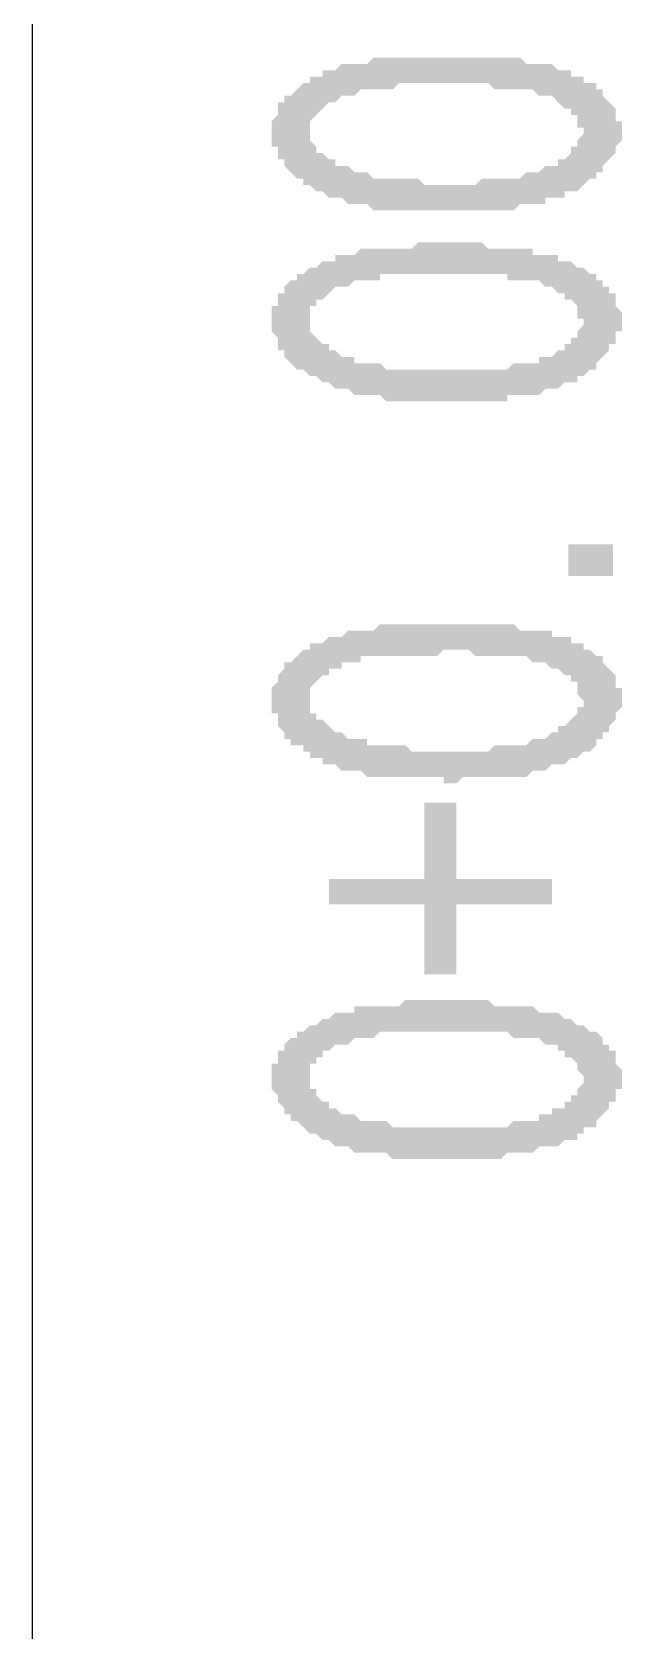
# Model space of a CAD drawing. Header units: millimetres. Extents: x 6156 to 7119, y 3162 to 3647.
# Drawn here: x 6674.24 to 6680.12, y 3443.89 to 3459.91 of the extents above; entities that cross this region are included whole.
import ezdxf

# ---------------------------------------------------------------- set-up
doc = ezdxf.new("R2010")
doc.units = ezdxf.units.MM
doc.layers.add('图层1', color=7, linetype='Continuous')

msp = doc.modelspace()

# ---------------------------------------------------------------- hatches: boundary and pattern name
at = {"layer": '图层1', "transparency": 33554559}
h = msp.add_hatch(color=256, dxfattribs=at)
h.paths.add_polyline_path([(6678.152, 3458.132), (6678.088, 3458.132), (6678.025, 3458.132), (6677.961, 3458.132), (6677.898, 3458.132), (6677.898, 3458.132), (6677.834, 3458.132), (6677.771, 3458.132), (6677.707, 3458.132), (6677.644, 3458.132), (6677.644, 3458.132), (6677.58, 3458.195), (6677.517, 3458.195), (6677.517, 3458.195), (6677.453, 3458.195), (6677.39, 3458.195), (6677.39, 3458.195), (6677.326, 3458.259), (6677.263, 3458.259), (6677.263, 3458.259), (6677.199, 3458.259), (6677.136, 3458.322), (6677.136, 3458.322), (6677.072, 3458.322), (6677.009, 3458.386), (6677.009, 3458.386), (6676.945, 3458.386), (6676.945, 3458.449), (6676.882, 3458.449), (6676.818, 3458.513), (6676.818, 3458.513), (6676.818, 3458.513), (6676.755, 3458.576), (6676.755, 3458.576), (6676.755, 3458.64), (6676.691, 3458.64), (6676.691, 3458.703), (6676.691, 3458.703), (6676.691, 3458.767), (6676.628, 3458.767), (6676.628, 3458.83), (6676.628, 3458.894), (6676.628, 3458.894), (6676.628, 3458.957), (6676.628, 3458.957), (6676.628, 3459.021), (6676.628, 3459.021), (6676.691, 3459.084), (6676.691, 3459.084), (6676.691, 3459.148), (6676.691, 3459.211), (6676.755, 3459.211), (6676.755, 3459.275), (6676.755, 3459.275), (6676.818, 3459.275), (6676.882, 3459.338), (6676.882, 3459.338), (6676.945, 3459.402), (6676.945, 3459.402), (6677.009, 3459.402), (6677.009, 3459.465), (6677.072, 3459.465), (6677.136, 3459.465), (6677.136, 3459.529), (6677.199, 3459.529), (6677.263, 3459.529), (6677.263, 3459.529), (6677.326, 3459.592), (6677.39, 3459.592), (6677.453, 3459.592), (6677.453, 3459.592), (6677.517, 3459.592), (6677.58, 3459.592), (6677.644, 3459.656), (6677.644, 3459.656), (6677.707, 3459.656), (6677.707, 3459.656), (6677.771, 3459.656), (6677.834, 3459.656), (6677.898, 3459.656), (6677.898, 3459.656), (6677.961, 3459.656), (6678.025, 3459.656), (6678.088, 3459.656), (6678.088, 3459.656), (6678.152, 3459.656), (6678.215, 3459.656), (6678.279, 3459.656), (6678.342, 3459.656), (6678.342, 3459.656), (6678.406, 3459.656), (6678.469, 3459.656), (6678.533, 3459.656), (6678.596, 3459.656), (6678.596, 3459.656), (6678.66, 3459.656), (6678.723, 3459.656), (6678.787, 3459.656), (6678.85, 3459.656), (6678.914, 3459.656), (6678.977, 3459.656), (6679.041, 3459.656), (6679.041, 3459.656), (6679.104, 3459.656), (6679.168, 3459.592), (6679.231, 3459.592), (6679.231, 3459.592), (6679.295, 3459.592), (6679.358, 3459.592), (6679.422, 3459.592), (6679.422, 3459.592), (6679.485, 3459.529), (6679.485, 3459.529), (6679.549, 3459.529), (6679.612, 3459.529), (6679.612, 3459.465), (6679.676, 3459.465), (6679.739, 3459.465), (6679.739, 3459.402), (6679.803, 3459.402), (6679.866, 3459.402), (6679.866, 3459.338), (6679.93, 3459.338), (6679.93, 3459.275), (6679.93, 3459.275), (6679.993, 3459.211), (6679.993, 3459.211), (6680.057, 3459.148), (6680.057, 3459.148), (6680.057, 3459.084), (6680.057, 3459.084), (6680.057, 3459.021), (6680.12, 3459.021), (6680.12, 3458.957), (6680.12, 3458.957), (6680.12, 3458.894), (6680.12, 3458.894), (6680.12, 3458.83), (6680.057, 3458.767), (6680.057, 3458.767), (6680.057, 3458.703), (6680.057, 3458.703), (6679.993, 3458.64), (6679.993, 3458.64), (6679.993, 3458.64), (6679.93, 3458.576), (6679.93, 3458.513), (6679.866, 3458.513), (6679.866, 3458.449), (6679.866, 3458.449), (6679.803, 3458.449), (6679.739, 3458.386), (6679.739, 3458.386), (6679.676, 3458.322), (6679.676, 3458.322), (6679.612, 3458.322), (6679.549, 3458.322), (6679.549, 3458.322), (6679.549, 3458.259), (6679.485, 3458.259), (6679.422, 3458.259), (6679.358, 3458.259), (6679.358, 3458.195), (6679.295, 3458.195), (6679.231, 3458.195), (6679.231, 3458.195), (6679.168, 3458.195), (6679.104, 3458.195), (6679.041, 3458.132), (6678.977, 3458.132), (6678.977, 3458.132), (6678.914, 3458.132), (6678.914, 3458.132), (6678.85, 3458.132), (6678.85, 3458.132), (6678.787, 3458.132), (6678.723, 3458.132), (6678.66, 3458.132), (6678.66, 3458.132), (6678.596, 3458.132), (6678.533, 3458.132), (6678.469, 3458.132), (6678.406, 3458.132), (6678.342, 3458.132), (6678.342, 3458.132), (6678.279, 3458.132), (6678.215, 3458.132), (6678.152, 3458.132)], flags=0)
h.paths.add_polyline_path([(6678.025, 3458.449), (6678.088, 3458.449), (6678.152, 3458.386), (6678.215, 3458.386), (6678.279, 3458.386), (6678.342, 3458.386), (6678.342, 3458.386), (6678.406, 3458.386), (6678.469, 3458.386), (6678.533, 3458.386), (6678.596, 3458.386), (6678.596, 3458.386), (6678.66, 3458.386), (6678.723, 3458.449), (6678.787, 3458.449), (6678.787, 3458.449), (6678.85, 3458.449), (6678.914, 3458.449), (6678.914, 3458.449), (6678.977, 3458.449), (6678.977, 3458.449), (6679.041, 3458.449), (6679.104, 3458.449), (6679.168, 3458.513), (6679.231, 3458.513), (6679.295, 3458.513), (6679.295, 3458.513), (6679.358, 3458.576), (6679.422, 3458.576), (6679.422, 3458.576), (6679.485, 3458.576), (6679.485, 3458.64), (6679.549, 3458.64), (6679.549, 3458.64), (6679.612, 3458.703), (6679.612, 3458.703), (6679.612, 3458.767), (6679.676, 3458.767), (6679.676, 3458.83), (6679.676, 3458.83), (6679.739, 3458.894), (6679.739, 3458.894), (6679.739, 3458.957), (6679.676, 3458.957), (6679.676, 3459.021), (6679.676, 3459.021), (6679.676, 3459.021), (6679.676, 3459.084), (6679.612, 3459.084), (6679.612, 3459.148), (6679.549, 3459.148), (6679.549, 3459.148), (6679.485, 3459.211), (6679.485, 3459.211), (6679.422, 3459.275), (6679.358, 3459.275), (6679.358, 3459.275), (6679.295, 3459.275), (6679.231, 3459.338), (6679.168, 3459.338), (6679.168, 3459.338), (6679.104, 3459.338), (6679.041, 3459.338), (6678.977, 3459.338), (6678.977, 3459.338), (6678.914, 3459.338), (6678.85, 3459.338), (6678.787, 3459.402), (6678.787, 3459.402), (6678.723, 3459.402), (6678.66, 3459.402), (6678.596, 3459.402), (6678.533, 3459.402), (6678.533, 3459.402), (6678.469, 3459.402), (6678.406, 3459.402), (6678.342, 3459.402), (6678.342, 3459.402), (6678.279, 3459.402), (6678.215, 3459.402), (6678.152, 3459.402), (6678.088, 3459.402), (6678.088, 3459.402), (6678.025, 3459.402), (6677.961, 3459.402), (6677.898, 3459.402), (6677.898, 3459.402), (6677.834, 3459.338), (6677.771, 3459.338), (6677.707, 3459.338), (6677.707, 3459.338), (6677.644, 3459.338), (6677.58, 3459.338), (6677.517, 3459.338), (6677.517, 3459.338), (6677.453, 3459.275), (6677.39, 3459.275), (6677.326, 3459.275), (6677.326, 3459.275), (6677.263, 3459.211), (6677.263, 3459.211), (6677.199, 3459.211), (6677.199, 3459.211), (6677.136, 3459.148), (6677.136, 3459.148), (6677.072, 3459.084), (6677.072, 3459.084), (6677.009, 3459.021), (6677.009, 3459.021), (6677.009, 3458.957), (6677.009, 3458.957), (6677.009, 3458.957), (6677.009, 3458.894), (6677.009, 3458.894), (6677.009, 3458.83), (6677.009, 3458.83), (6677.072, 3458.767), (6677.072, 3458.767), (6677.072, 3458.703), (6677.136, 3458.703), (6677.199, 3458.64), (6677.199, 3458.64), (6677.263, 3458.64), (6677.263, 3458.576), (6677.326, 3458.576), (6677.326, 3458.576), (6677.39, 3458.576), (6677.453, 3458.513), (6677.453, 3458.513), (6677.517, 3458.513), (6677.58, 3458.513), (6677.58, 3458.513), (6677.644, 3458.449), (6677.707, 3458.449), (6677.771, 3458.449), (6677.834, 3458.449), (6677.834, 3458.449), (6677.898, 3458.449), (6677.961, 3458.449), (6678.025, 3458.449)], flags=0)
h = msp.add_hatch(color=256, dxfattribs=at)
h.paths.add_polyline_path([(6678.152, 3456.227), (6678.088, 3456.227), (6678.025, 3456.227), (6677.961, 3456.227), (6677.898, 3456.227), (6677.898, 3456.227), (6677.834, 3456.227), (6677.771, 3456.227), (6677.707, 3456.29), (6677.644, 3456.29), (6677.644, 3456.29), (6677.58, 3456.29), (6677.517, 3456.29), (6677.517, 3456.29), (6677.453, 3456.29), (6677.39, 3456.354), (6677.39, 3456.354), (6677.326, 3456.354), (6677.263, 3456.354), (6677.263, 3456.354), (6677.199, 3456.417), (6677.136, 3456.417), (6677.136, 3456.417), (6677.072, 3456.481), (6677.009, 3456.481), (6677.009, 3456.481), (6676.945, 3456.544), (6676.945, 3456.544), (6676.882, 3456.544), (6676.818, 3456.608), (6676.818, 3456.608), (6676.818, 3456.608), (6676.755, 3456.671), (6676.755, 3456.671), (6676.755, 3456.735), (6676.691, 3456.735), (6676.691, 3456.798), (6676.691, 3456.798), (6676.691, 3456.862), (6676.628, 3456.925), (6676.628, 3456.925), (6676.628, 3456.989), (6676.628, 3456.989), (6676.628, 3457.052), (6676.628, 3457.116), (6676.628, 3457.116), (6676.628, 3457.179), (6676.691, 3457.179), (6676.691, 3457.243), (6676.691, 3457.243), (6676.691, 3457.306), (6676.755, 3457.306), (6676.755, 3457.37), (6676.755, 3457.37), (6676.818, 3457.433), (6676.882, 3457.433), (6676.882, 3457.497), (6676.945, 3457.497), (6676.945, 3457.497), (6677.009, 3457.56), (6677.009, 3457.56), (6677.072, 3457.56), (6677.136, 3457.624), (6677.136, 3457.624), (6677.199, 3457.624), (6677.263, 3457.624), (6677.263, 3457.687), (6677.326, 3457.687), (6677.39, 3457.687), (6677.453, 3457.687), (6677.453, 3457.687), (6677.517, 3457.751), (6677.58, 3457.751), (6677.644, 3457.751), (6677.644, 3457.751), (6677.707, 3457.751), (6677.707, 3457.751), (6677.771, 3457.751), (6677.834, 3457.751), (6677.898, 3457.751), (6677.898, 3457.751), (6677.961, 3457.751), (6678.025, 3457.751), (6678.088, 3457.814), (6678.088, 3457.814), (6678.152, 3457.814), (6678.215, 3457.814), (6678.279, 3457.814), (6678.342, 3457.814), (6678.342, 3457.814), (6678.406, 3457.814), (6678.469, 3457.814), (6678.533, 3457.814), (6678.596, 3457.814), (6678.596, 3457.814), (6678.66, 3457.814), (6678.723, 3457.814), (6678.787, 3457.751), (6678.85, 3457.751), (6678.914, 3457.751), (6678.977, 3457.751), (6679.041, 3457.751), (6679.041, 3457.751), (6679.104, 3457.751), (6679.168, 3457.751), (6679.231, 3457.751), (6679.231, 3457.687), (6679.295, 3457.687), (6679.358, 3457.687), (6679.422, 3457.687), (6679.422, 3457.687), (6679.485, 3457.687), (6679.485, 3457.624), (6679.549, 3457.624), (6679.612, 3457.624), (6679.612, 3457.624), (6679.676, 3457.56), (6679.739, 3457.56), (6679.739, 3457.56), (6679.803, 3457.497), (6679.866, 3457.497), (6679.866, 3457.433), (6679.93, 3457.433), (6679.93, 3457.433), (6679.93, 3457.37), (6679.993, 3457.37), (6679.993, 3457.306), (6680.057, 3457.306), (6680.057, 3457.243), (6680.057, 3457.243), (6680.057, 3457.179), (6680.057, 3457.179), (6680.12, 3457.116), (6680.12, 3457.052), (6680.12, 3457.052), (6680.12, 3456.989), (6680.12, 3456.989), (6680.12, 3456.925), (6680.057, 3456.925), (6680.057, 3456.862), (6680.057, 3456.862), (6680.057, 3456.798), (6679.993, 3456.798), (6679.993, 3456.735), (6679.993, 3456.735), (6679.93, 3456.671), (6679.93, 3456.671), (6679.866, 3456.608), (6679.866, 3456.608), (6679.866, 3456.544), (6679.803, 3456.544), (6679.739, 3456.481), (6679.739, 3456.481), (6679.676, 3456.481), (6679.676, 3456.417), (6679.612, 3456.417), (6679.549, 3456.417), (6679.549, 3456.417), (6679.549, 3456.417), (6679.485, 3456.354), (6679.422, 3456.354), (6679.358, 3456.354), (6679.358, 3456.354), (6679.295, 3456.29), (6679.231, 3456.29), (6679.231, 3456.29), (6679.168, 3456.29), (6679.104, 3456.29), (6679.041, 3456.29), (6678.977, 3456.29), (6678.977, 3456.227), (6678.914, 3456.227), (6678.914, 3456.227), (6678.85, 3456.227), (6678.85, 3456.227), (6678.787, 3456.227), (6678.723, 3456.227), (6678.66, 3456.227), (6678.66, 3456.227), (6678.596, 3456.227), (6678.533, 3456.227), (6678.469, 3456.227), (6678.406, 3456.227), (6678.342, 3456.227), (6678.342, 3456.227), (6678.279, 3456.227), (6678.215, 3456.227), (6678.152, 3456.227)], flags=0)
h.paths.add_polyline_path([(6678.025, 3456.544), (6678.088, 3456.544), (6678.152, 3456.544), (6678.215, 3456.544), (6678.279, 3456.544), (6678.342, 3456.544), (6678.342, 3456.544), (6678.406, 3456.544), (6678.469, 3456.544), (6678.533, 3456.544), (6678.596, 3456.544), (6678.596, 3456.544), (6678.66, 3456.544), (6678.723, 3456.544), (6678.787, 3456.544), (6678.787, 3456.544), (6678.85, 3456.544), (6678.914, 3456.544), (6678.914, 3456.544), (6678.977, 3456.544), (6678.977, 3456.544), (6679.041, 3456.608), (6679.104, 3456.608), (6679.168, 3456.608), (6679.231, 3456.608), (6679.295, 3456.608), (6679.295, 3456.671), (6679.358, 3456.671), (6679.422, 3456.671), (6679.422, 3456.671), (6679.485, 3456.735), (6679.485, 3456.735), (6679.549, 3456.735), (6679.549, 3456.798), (6679.612, 3456.798), (6679.612, 3456.798), (6679.612, 3456.862), (6679.676, 3456.862), (6679.676, 3456.925), (6679.676, 3456.925), (6679.739, 3456.989), (6679.739, 3456.989), (6679.739, 3457.052), (6679.676, 3457.052), (6679.676, 3457.116), (6679.676, 3457.179), (6679.676, 3457.179), (6679.676, 3457.179), (6679.612, 3457.243), (6679.612, 3457.243), (6679.549, 3457.243), (6679.549, 3457.306), (6679.485, 3457.306), (6679.485, 3457.306), (6679.422, 3457.37), (6679.358, 3457.37), (6679.358, 3457.37), (6679.295, 3457.433), (6679.231, 3457.433), (6679.168, 3457.433), (6679.168, 3457.433), (6679.104, 3457.433), (6679.041, 3457.433), (6678.977, 3457.433), (6678.977, 3457.497), (6678.914, 3457.497), (6678.85, 3457.497), (6678.787, 3457.497), (6678.787, 3457.497), (6678.723, 3457.497), (6678.66, 3457.497), (6678.596, 3457.497), (6678.533, 3457.497), (6678.533, 3457.497), (6678.469, 3457.497), (6678.406, 3457.497), (6678.342, 3457.497), (6678.342, 3457.497), (6678.279, 3457.497), (6678.215, 3457.497), (6678.152, 3457.497), (6678.088, 3457.497), (6678.088, 3457.497), (6678.025, 3457.497), (6677.961, 3457.497), (6677.898, 3457.497), (6677.898, 3457.497), (6677.834, 3457.497), (6677.771, 3457.497), (6677.707, 3457.497), (6677.707, 3457.433), (6677.644, 3457.433), (6677.58, 3457.433), (6677.517, 3457.433), (6677.517, 3457.433), (6677.453, 3457.433), (6677.39, 3457.37), (6677.326, 3457.37), (6677.326, 3457.37), (6677.263, 3457.37), (6677.263, 3457.37), (6677.199, 3457.306), (6677.199, 3457.306), (6677.136, 3457.243), (6677.136, 3457.243), (6677.072, 3457.243), (6677.072, 3457.179), (6677.009, 3457.179), (6677.009, 3457.116), (6677.009, 3457.116), (6677.009, 3457.052), (6677.009, 3457.052), (6677.009, 3456.989), (6677.009, 3456.989), (6677.009, 3456.925), (6677.009, 3456.925), (6677.072, 3456.862), (6677.072, 3456.862), (6677.072, 3456.862), (6677.136, 3456.798), (6677.199, 3456.798), (6677.199, 3456.735), (6677.263, 3456.735), (6677.263, 3456.735), (6677.326, 3456.671), (6677.326, 3456.671), (6677.39, 3456.671), (6677.453, 3456.671), (6677.453, 3456.608), (6677.517, 3456.608), (6677.58, 3456.608), (6677.58, 3456.608), (6677.644, 3456.608), (6677.707, 3456.608), (6677.771, 3456.544), (6677.834, 3456.544), (6677.834, 3456.544), (6677.898, 3456.544), (6677.961, 3456.544), (6678.025, 3456.544)], flags=0)
h = msp.add_hatch(color=256, dxfattribs=at)
h.paths.add_polyline_path([(6678.152, 3452.48), (6678.088, 3452.48), (6678.025, 3452.48), (6677.961, 3452.48), (6677.898, 3452.48), (6677.898, 3452.48), (6677.834, 3452.48), (6677.771, 3452.48), (6677.707, 3452.48), (6677.644, 3452.48), (6677.644, 3452.48), (6677.58, 3452.48), (6677.517, 3452.544), (6677.517, 3452.544), (6677.453, 3452.544), (6677.39, 3452.544), (6677.39, 3452.544), (6677.326, 3452.544), (6677.263, 3452.607), (6677.263, 3452.607), (6677.199, 3452.607), (6677.136, 3452.607), (6677.136, 3452.671), (6677.072, 3452.671), (6677.009, 3452.671), (6677.009, 3452.734), (6676.945, 3452.734), (6676.945, 3452.798), (6676.882, 3452.798), (6676.818, 3452.798), (6676.818, 3452.861), (6676.818, 3452.861), (6676.755, 3452.861), (6676.755, 3452.925), (6676.755, 3452.925), (6676.691, 3452.988), (6676.691, 3452.988), (6676.691, 3453.052), (6676.691, 3453.115), (6676.628, 3453.115), (6676.628, 3453.179), (6676.628, 3453.179), (6676.628, 3453.242), (6676.628, 3453.306), (6676.628, 3453.306), (6676.628, 3453.369), (6676.628, 3453.369), (6676.691, 3453.433), (6676.691, 3453.433), (6676.691, 3453.496), (6676.691, 3453.496), (6676.755, 3453.56), (6676.755, 3453.56), (6676.755, 3453.623), (6676.818, 3453.623), (6676.882, 3453.687), (6676.882, 3453.687), (6676.945, 3453.75), (6676.945, 3453.75), (6677.009, 3453.75), (6677.009, 3453.814), (6677.072, 3453.814), (6677.136, 3453.814), (6677.136, 3453.814), (6677.199, 3453.877), (6677.263, 3453.877), (6677.263, 3453.877), (6677.326, 3453.877), (6677.39, 3453.941), (6677.453, 3453.941), (6677.453, 3453.941), (6677.517, 3453.941), (6677.58, 3453.941), (6677.644, 3453.941), (6677.644, 3453.941), (6677.707, 3454.004), (6677.707, 3454.004), (6677.771, 3454.004), (6677.834, 3454.004), (6677.898, 3454.004), (6677.898, 3454.004), (6677.961, 3454.004), (6678.025, 3454.004), (6678.088, 3454.004), (6678.088, 3454.004), (6678.152, 3454.004), (6678.215, 3454.004), (6678.279, 3454.004), (6678.342, 3454.004), (6678.342, 3454.004), (6678.406, 3454.004), (6678.469, 3454.004), (6678.533, 3454.004), (6678.596, 3454.004), (6678.596, 3454.004), (6678.66, 3454.004), (6678.723, 3454.004), (6678.787, 3454.004), (6678.85, 3454.004), (6678.914, 3454.004), (6678.977, 3454.004), (6679.041, 3454.004), (6679.041, 3454.004), (6679.104, 3453.941), (6679.168, 3453.941), (6679.231, 3453.941), (6679.231, 3453.941), (6679.295, 3453.941), (6679.358, 3453.941), (6679.422, 3453.941), (6679.422, 3453.877), (6679.485, 3453.877), (6679.485, 3453.877), (6679.549, 3453.877), (6679.612, 3453.877), (6679.612, 3453.814), (6679.676, 3453.814), (6679.739, 3453.814), (6679.739, 3453.75), (6679.803, 3453.75), (6679.866, 3453.687), (6679.866, 3453.687), (6679.93, 3453.687), (6679.93, 3453.623), (6679.93, 3453.623), (6679.993, 3453.56), (6679.993, 3453.56), (6680.057, 3453.496), (6680.057, 3453.496), (6680.057, 3453.433), (6680.057, 3453.433), (6680.057, 3453.369), (6680.12, 3453.369), (6680.12, 3453.306), (6680.12, 3453.242), (6680.12, 3453.242), (6680.12, 3453.179), (6680.12, 3453.179), (6680.057, 3453.115), (6680.057, 3453.115), (6680.057, 3453.052), (6680.057, 3453.052), (6679.993, 3452.988), (6679.993, 3452.988), (6679.993, 3452.925), (6679.93, 3452.925), (6679.93, 3452.861), (6679.866, 3452.861), (6679.866, 3452.798), (6679.866, 3452.798), (6679.803, 3452.734), (6679.739, 3452.734), (6679.739, 3452.734), (6679.676, 3452.671), (6679.676, 3452.671), (6679.612, 3452.671), (6679.549, 3452.607), (6679.549, 3452.607), (6679.549, 3452.607), (6679.485, 3452.607), (6679.422, 3452.607), (6679.358, 3452.544), (6679.358, 3452.544), (6679.295, 3452.544), (6679.231, 3452.544), (6679.231, 3452.544), (6679.168, 3452.48), (6679.104, 3452.48), (6679.041, 3452.48), (6678.977, 3452.48), (6678.977, 3452.48), (6678.914, 3452.48), (6678.914, 3452.48), (6678.85, 3452.48), (6678.85, 3452.48), (6678.787, 3452.48), (6678.723, 3452.48), (6678.66, 3452.48), (6678.66, 3452.48), (6678.596, 3452.48), (6678.533, 3452.48), (6678.469, 3452.417), (6678.406, 3452.417), (6678.342, 3452.417), (6678.342, 3452.48), (6678.279, 3452.48), (6678.215, 3452.48), (6678.152, 3452.48)], flags=0)
h.paths.add_polyline_path([(6678.025, 3452.734), (6678.088, 3452.734), (6678.152, 3452.734), (6678.215, 3452.734), (6678.279, 3452.734), (6678.342, 3452.734), (6678.342, 3452.734), (6678.406, 3452.734), (6678.469, 3452.734), (6678.533, 3452.734), (6678.596, 3452.734), (6678.596, 3452.734), (6678.66, 3452.734), (6678.723, 3452.734), (6678.787, 3452.734), (6678.787, 3452.734), (6678.85, 3452.798), (6678.914, 3452.798), (6678.914, 3452.798), (6678.977, 3452.798), (6678.977, 3452.798), (6679.041, 3452.798), (6679.104, 3452.798), (6679.168, 3452.798), (6679.231, 3452.861), (6679.295, 3452.861), (6679.295, 3452.861), (6679.358, 3452.861), (6679.422, 3452.925), (6679.422, 3452.925), (6679.485, 3452.925), (6679.485, 3452.988), (6679.549, 3452.988), (6679.549, 3452.988), (6679.612, 3453.052), (6679.612, 3453.052), (6679.612, 3453.052), (6679.676, 3453.115), (6679.676, 3453.115), (6679.676, 3453.179), (6679.739, 3453.179), (6679.739, 3453.242), (6679.739, 3453.242), (6679.676, 3453.306), (6679.676, 3453.369), (6679.676, 3453.369), (6679.676, 3453.369), (6679.676, 3453.433), (6679.612, 3453.433), (6679.612, 3453.496), (6679.549, 3453.496), (6679.549, 3453.496), (6679.485, 3453.56), (6679.485, 3453.56), (6679.422, 3453.56), (6679.358, 3453.623), (6679.358, 3453.623), (6679.295, 3453.623), (6679.231, 3453.623), (6679.168, 3453.687), (6679.168, 3453.687), (6679.104, 3453.687), (6679.041, 3453.687), (6678.977, 3453.687), (6678.977, 3453.687), (6678.914, 3453.687), (6678.85, 3453.687), (6678.787, 3453.687), (6678.787, 3453.687), (6678.723, 3453.687), (6678.66, 3453.687), (6678.596, 3453.75), (6678.533, 3453.75), (6678.533, 3453.75), (6678.469, 3453.75), (6678.406, 3453.75), (6678.342, 3453.75), (6678.342, 3453.75), (6678.279, 3453.687), (6678.215, 3453.687), (6678.152, 3453.687), (6678.088, 3453.687), (6678.088, 3453.687), (6678.025, 3453.687), (6677.961, 3453.687), (6677.898, 3453.687), (6677.898, 3453.687), (6677.834, 3453.687), (6677.771, 3453.687), (6677.707, 3453.687), (6677.707, 3453.687), (6677.644, 3453.687), (6677.58, 3453.687), (6677.517, 3453.687), (6677.517, 3453.623), (6677.453, 3453.623), (6677.39, 3453.623), (6677.326, 3453.623), (6677.326, 3453.56), (6677.263, 3453.56), (6677.263, 3453.56), (6677.199, 3453.56), (6677.199, 3453.496), (6677.136, 3453.496), (6677.136, 3453.496), (6677.072, 3453.433), (6677.072, 3453.433), (6677.009, 3453.369), (6677.009, 3453.369), (6677.009, 3453.306), (6677.009, 3453.306), (6677.009, 3453.306), (6677.009, 3453.242), (6677.009, 3453.179), (6677.009, 3453.179), (6677.009, 3453.115), (6677.072, 3453.115), (6677.072, 3453.115), (6677.072, 3453.052), (6677.136, 3453.052), (6677.199, 3452.988), (6677.199, 3452.988), (6677.263, 3452.925), (6677.263, 3452.925), (6677.326, 3452.925), (6677.326, 3452.925), (6677.39, 3452.861), (6677.453, 3452.861), (6677.453, 3452.861), (6677.517, 3452.861), (6677.58, 3452.861), (6677.58, 3452.798), (6677.644, 3452.798), (6677.707, 3452.798), (6677.771, 3452.798), (6677.834, 3452.798), (6677.834, 3452.798), (6677.898, 3452.798), (6677.961, 3452.798), (6678.025, 3452.734)], flags=0)
msp.add_hatch(color=256, dxfattribs=at).paths.add_polyline_path([(6678.469, 3452.226), (6678.469, 3451.464), (6679.422, 3451.464), (6679.422, 3451.21), (6678.469, 3451.21), (6678.469, 3450.512), (6678.152, 3450.512), (6678.152, 3451.21), (6677.199, 3451.21), (6677.199, 3451.464), (6678.152, 3451.464), (6678.152, 3452.226)])
h = msp.add_hatch(color=256, dxfattribs=at)
h.paths.add_polyline_path([(6678.152, 3448.67), (6678.088, 3448.67), (6678.025, 3448.67), (6677.961, 3448.67), (6677.898, 3448.67), (6677.898, 3448.67), (6677.834, 3448.67), (6677.771, 3448.734), (6677.707, 3448.734), (6677.644, 3448.734), (6677.644, 3448.734), (6677.58, 3448.734), (6677.517, 3448.734), (6677.517, 3448.734), (6677.453, 3448.734), (6677.39, 3448.797), (6677.39, 3448.797), (6677.326, 3448.797), (6677.263, 3448.797), (6677.263, 3448.797), (6677.199, 3448.861), (6677.136, 3448.861), (6677.136, 3448.861), (6677.072, 3448.924), (6677.009, 3448.924), (6677.009, 3448.924), (6676.945, 3448.988), (6676.945, 3448.988), (6676.882, 3449.051), (6676.818, 3449.051), (6676.818, 3449.051), (6676.818, 3449.115), (6676.755, 3449.115), (6676.755, 3449.178), (6676.755, 3449.178), (6676.691, 3449.242), (6676.691, 3449.242), (6676.691, 3449.305), (6676.691, 3449.305), (6676.628, 3449.369), (6676.628, 3449.369), (6676.628, 3449.432), (6676.628, 3449.496), (6676.628, 3449.496), (6676.628, 3449.559), (6676.628, 3449.559), (6676.628, 3449.623), (6676.691, 3449.623), (6676.691, 3449.686), (6676.691, 3449.686), (6676.691, 3449.75), (6676.755, 3449.75), (6676.755, 3449.813), (6676.755, 3449.813), (6676.818, 3449.877), (6676.882, 3449.877), (6676.882, 3449.94), (6676.945, 3449.94), (6676.945, 3449.94), (6677.009, 3450.004), (6677.009, 3450.004), (6677.072, 3450.004), (6677.136, 3450.067), (6677.136, 3450.067), (6677.199, 3450.067), (6677.263, 3450.131), (6677.263, 3450.131), (6677.326, 3450.131), (6677.39, 3450.131), (6677.453, 3450.131), (6677.453, 3450.194), (6677.517, 3450.194), (6677.58, 3450.194), (6677.644, 3450.194), (6677.644, 3450.194), (6677.707, 3450.194), (6677.707, 3450.194), (6677.771, 3450.194), (6677.834, 3450.194), (6677.898, 3450.194), (6677.898, 3450.194), (6677.961, 3450.258), (6678.025, 3450.258), (6678.088, 3450.258), (6678.088, 3450.258), (6678.152, 3450.258), (6678.215, 3450.258), (6678.279, 3450.258), (6678.342, 3450.258), (6678.342, 3450.258), (6678.406, 3450.258), (6678.469, 3450.258), (6678.533, 3450.258), (6678.596, 3450.258), (6678.596, 3450.258), (6678.66, 3450.258), (6678.723, 3450.258), (6678.787, 3450.258), (6678.85, 3450.194), (6678.914, 3450.194), (6678.977, 3450.194), (6679.041, 3450.194), (6679.041, 3450.194), (6679.104, 3450.194), (6679.168, 3450.194), (6679.231, 3450.194), (6679.231, 3450.194), (6679.295, 3450.131), (6679.358, 3450.131), (6679.422, 3450.131), (6679.422, 3450.131), (6679.485, 3450.131), (6679.485, 3450.131), (6679.549, 3450.067), (6679.612, 3450.067), (6679.612, 3450.067), (6679.676, 3450.004), (6679.739, 3450.004), (6679.739, 3450.004), (6679.803, 3449.94), (6679.866, 3449.94), (6679.866, 3449.94), (6679.93, 3449.877), (6679.93, 3449.877), (6679.93, 3449.813), (6679.993, 3449.813), (6679.993, 3449.75), (6680.057, 3449.75), (6680.057, 3449.686), (6680.057, 3449.686), (6680.057, 3449.623), (6680.057, 3449.623), (6680.12, 3449.559), (6680.12, 3449.559), (6680.12, 3449.496), (6680.12, 3449.432), (6680.12, 3449.432), (6680.12, 3449.369), (6680.057, 3449.369), (6680.057, 3449.305), (6680.057, 3449.305), (6680.057, 3449.242), (6679.993, 3449.242), (6679.993, 3449.178), (6679.993, 3449.178), (6679.93, 3449.115), (6679.93, 3449.115), (6679.866, 3449.051), (6679.866, 3449.051), (6679.866, 3448.988), (6679.803, 3448.988), (6679.739, 3448.988), (6679.739, 3448.924), (6679.676, 3448.924), (6679.676, 3448.861), (6679.612, 3448.861), (6679.549, 3448.861), (6679.549, 3448.861), (6679.549, 3448.861), (6679.485, 3448.797), (6679.422, 3448.797), (6679.358, 3448.797), (6679.358, 3448.797), (6679.295, 3448.797), (6679.231, 3448.734), (6679.231, 3448.734), (6679.168, 3448.734), (6679.104, 3448.734), (6679.041, 3448.734), (6678.977, 3448.734), (6678.977, 3448.734), (6678.914, 3448.67), (6678.914, 3448.67), (6678.85, 3448.67), (6678.85, 3448.67), (6678.787, 3448.67), (6678.723, 3448.67), (6678.66, 3448.67), (6678.66, 3448.67), (6678.596, 3448.67), (6678.533, 3448.67), (6678.469, 3448.67), (6678.406, 3448.67), (6678.342, 3448.67), (6678.342, 3448.67), (6678.279, 3448.67), (6678.215, 3448.67), (6678.152, 3448.67)], flags=0)
h.paths.add_polyline_path([(6678.025, 3448.988), (6678.088, 3448.988), (6678.152, 3448.988), (6678.215, 3448.988), (6678.279, 3448.988), (6678.342, 3448.988), (6678.342, 3448.988), (6678.406, 3448.988), (6678.469, 3448.988), (6678.533, 3448.988), (6678.596, 3448.988), (6678.596, 3448.988), (6678.66, 3448.988), (6678.723, 3448.988), (6678.787, 3448.988), (6678.787, 3448.988), (6678.85, 3448.988), (6678.914, 3448.988), (6678.914, 3448.988), (6678.977, 3448.988), (6678.977, 3448.988), (6679.041, 3449.051), (6679.104, 3449.051), (6679.168, 3449.051), (6679.231, 3449.051), (6679.295, 3449.051), (6679.295, 3449.115), (6679.358, 3449.115), (6679.422, 3449.115), (6679.422, 3449.178), (6679.485, 3449.178), (6679.485, 3449.178), (6679.549, 3449.178), (6679.549, 3449.242), (6679.612, 3449.242), (6679.612, 3449.242), (6679.612, 3449.305), (6679.676, 3449.305), (6679.676, 3449.369), (6679.676, 3449.369), (6679.739, 3449.432), (6679.739, 3449.432), (6679.739, 3449.496), (6679.676, 3449.559), (6679.676, 3449.559), (6679.676, 3449.623), (6679.676, 3449.623), (6679.676, 3449.623), (6679.612, 3449.686), (6679.612, 3449.686), (6679.549, 3449.686), (6679.549, 3449.75), (6679.485, 3449.75), (6679.485, 3449.813), (6679.422, 3449.813), (6679.358, 3449.813), (6679.358, 3449.813), (6679.295, 3449.877), (6679.231, 3449.877), (6679.168, 3449.877), (6679.168, 3449.877), (6679.104, 3449.877), (6679.041, 3449.877), (6678.977, 3449.94), (6678.977, 3449.94), (6678.914, 3449.94), (6678.85, 3449.94), (6678.787, 3449.94), (6678.787, 3449.94), (6678.723, 3449.94), (6678.66, 3449.94), (6678.596, 3449.94), (6678.533, 3449.94), (6678.533, 3449.94), (6678.469, 3449.94), (6678.406, 3449.94), (6678.342, 3449.94), (6678.342, 3449.94), (6678.279, 3449.94), (6678.215, 3449.94), (6678.152, 3449.94), (6678.088, 3449.94), (6678.088, 3449.94), (6678.025, 3449.94), (6677.961, 3449.94), (6677.898, 3449.94), (6677.898, 3449.94), (6677.834, 3449.94), (6677.771, 3449.94), (6677.707, 3449.94), (6677.707, 3449.94), (6677.644, 3449.877), (6677.58, 3449.877), (6677.517, 3449.877), (6677.517, 3449.877), (6677.453, 3449.877), (6677.39, 3449.813), (6677.326, 3449.813), (6677.326, 3449.813), (6677.263, 3449.813), (6677.263, 3449.813), (6677.199, 3449.75), (6677.199, 3449.75), (6677.136, 3449.75), (6677.136, 3449.686), (6677.072, 3449.686), (6677.072, 3449.623), (6677.009, 3449.623), (6677.009, 3449.559), (6677.009, 3449.559), (6677.009, 3449.496), (6677.009, 3449.496), (6677.009, 3449.496), (6677.009, 3449.432), (6677.009, 3449.432), (6677.009, 3449.369), (6677.072, 3449.369), (6677.072, 3449.305), (6677.072, 3449.305), (6677.136, 3449.242), (6677.199, 3449.242), (6677.199, 3449.178), (6677.263, 3449.178), (6677.263, 3449.178), (6677.326, 3449.115), (6677.326, 3449.115), (6677.39, 3449.115), (6677.453, 3449.115), (6677.453, 3449.115), (6677.517, 3449.051), (6677.58, 3449.051), (6677.58, 3449.051), (6677.644, 3449.051), (6677.707, 3449.051), (6677.771, 3449.051), (6677.834, 3448.988), (6677.834, 3448.988), (6677.898, 3448.988), (6677.961, 3448.988), (6678.025, 3448.988)], flags=0)

# ---------------------------------------------------------------- linework, layer by layer
msp.add_line((6674.239, 3557.753), (6674.239, 3443.885))
at = {"layer": '图层1', "lineweight": -3, "transparency": 33554559}
msp.add_solid([(6680.032, 3454.801), (6680.032, 3454.484), (6679.588, 3454.801), (6679.588, 3454.484)], dxfattribs=at)

doc.saveas('drawing.dxf')
